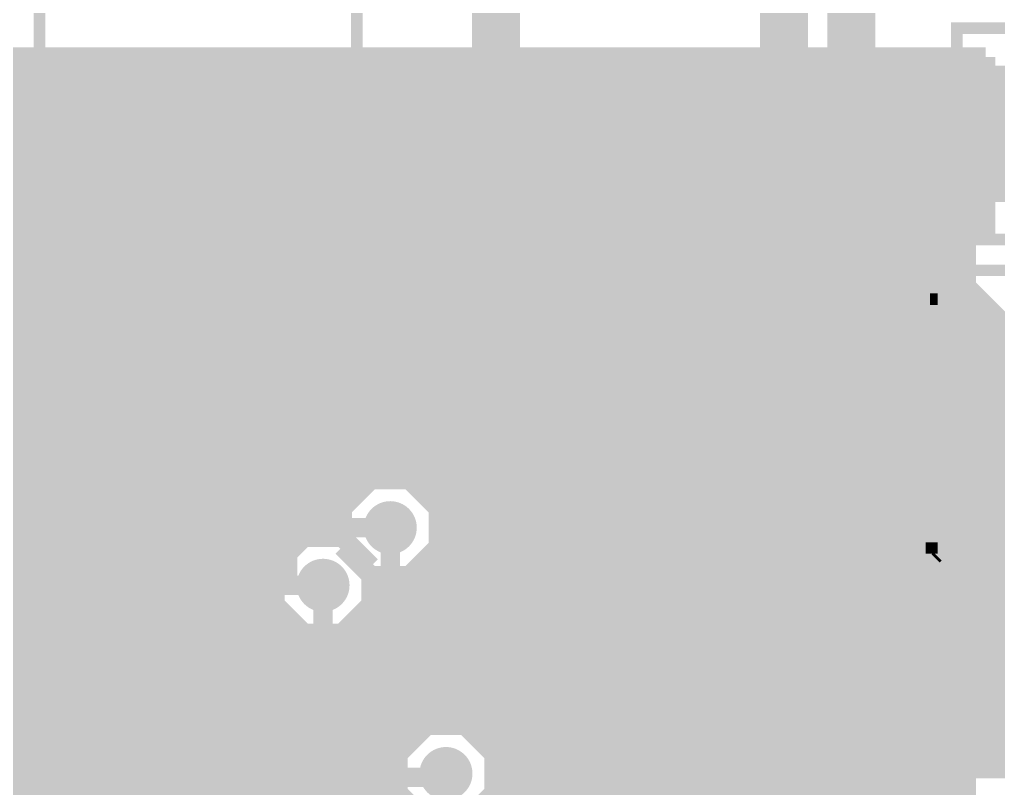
# Model space of a CAD drawing. Extents: x -5 to 208, y -5 to 206.
# Drawn here: x 43.36 to 56.3, y 156.44 to 166.61 of the extents above; entities that cross this region are included whole.
import ezdxf

# ---------------------------------------------------------------- set-up
doc = ezdxf.new("R2010")
doc.units = 0
doc.header["$MEASUREMENT"] = 0
doc.layers.get('0').update_dxf_attribs({"linetype": 'CONTINUOUS'})
for name, color, linetype in [('22-301-0_BOT', 7, 'CONTINUOUS'), ('22-301-0_DRD', 7, 'CONTINUOUS'), ('22-301-0_IN1', 1, 'CONTINUOUS'), ('22-301-0_IN2', 4, 'CONTINUOUS'), ('22-301-0_SMT', 5, 'CONTINUOUS'), ('22-301-0_SPT', 10, 'CONTINUOUS'), ('22-301-0_SST', 14, 'CONTINUOUS'), ('22-301-0_TOP', 9, 'CONTINUOUS'), ('THRUHOLE_TAP', 13, 'CONTINUOUS')]:
    doc.layers.add(name, color=color, linetype=linetype)

# ---------------------------------------------------------------- blocks, each defined once
blk = doc.blocks.new('ROUND_66')
at = {"const_width": 0.35052}
blk.add_lwpolyline([(-0.17526, 0, 1), (0.17526, 0, 1)], format="xyb", close=True, dxfattribs=at)
blk = doc.blocks.new('ROUND_68')
at = {"const_width": 0.35052}
blk.add_lwpolyline([(-0.17526, 0, 1), (0.17526, 0, 1)], format="xyb", close=True, dxfattribs=at)
blk = doc.blocks.new('ROUND_69')
at = {"const_width": 0.35052}
blk.add_lwpolyline([(-0.17526, 0, 1), (0.17526, 0, 1)], format="xyb", close=True, dxfattribs=at)
blk = doc.blocks.new('RECTANGLE_6')
blk.add_solid([(0.4826, 0.4064), (0.4826, -0.4064), (-0.4826, 0.4064), (-0.4826, -0.4064)])
blk = doc.blocks.new('RECTANGLE_15')
blk.add_solid([(1.0795, 1.3716), (1.0795, -1.3716), (-1.0795, 1.3716), (-1.0795, -1.3716)])
blk = doc.blocks.new('RECTANGLE_40')
blk.add_solid([(0.508, 0.9017), (0.508, -0.9017), (-0.508, 0.9017), (-0.508, -0.9017)])
blk = doc.blocks.new('RECTANGLE_46')
blk.add_solid([(0.29972, 0.65024), (0.29972, -0.65024), (-0.29972, 0.65024), (-0.29972, -0.65024)])
blk = doc.blocks.new('ROUND_73')
at = {"const_width": 0.10033}
blk.add_lwpolyline([(-0.050164, 0, 1), (0.050164, 0, 1)], format="xyb", close=True, dxfattribs=at)

msp = doc.modelspace()

# ---------------------------------------------------------------- linework, layer by layer
at = {"layer": '22-301-0_BOT'}
for points, const_width in [([(56.134, 166.116), (22.987, 166.116)], 0.254), ([(43.307, 166.116), (43.307, 164.1475)], 0.254), ([(43.5356, 166.116), (43.5356, 164.1475)], 0.254), ([(43.7642, 166.116), (43.7642, 164.1475)], 0.254), ([(43.9928, 166.116), (43.9928, 164.1475)], 0.254), ([(44.2214, 166.116), (44.2214, 164.1475)], 0.254), ([(44.45, 166.116), (44.45, 164.1475)], 0.254), ([(44.6786, 166.116), (44.6786, 164.1475)], 0.254), ([(44.9072, 166.116), (44.9072, 164.1475)], 0.254), ([(45.1358, 166.116), (45.1358, 164.1475)], 0.254), ([(45.3644, 166.116), (45.3644, 164.1475)], 0.254), ([(45.593, 166.116), (45.593, 164.1475)], 0.254), ([(45.8216, 166.116), (45.8216, 164.1475)], 0.254), ([(46.0502, 166.116), (46.0502, 164.1475)], 0.254), ([(46.2788, 166.116), (46.2788, 164.1475)], 0.254), ([(46.5074, 166.116), (46.5074, 164.1475)], 0.254), ([(46.736, 166.116), (46.736, 164.1475)], 0.254), ([(46.9646, 166.116), (46.9646, 164.1475)], 0.254), ([(47.1932, 166.116), (47.1932, 164.1475)], 0.254), ([(47.4218, 166.116), (47.4218, 164.1475)], 0.254), ([(47.6504, 166.116), (47.6504, 164.1475)], 0.254), ([(47.879, 166.116), (47.879, 164.1475)], 0.254), ([(48.1076, 166.116), (48.1076, 164.1475)], 0.254), ([(48.3362, 166.116), (48.3362, 164.1475)], 0.254), ([(48.5648, 166.116), (48.5648, 164.1475)], 0.254), ([(48.7934, 166.116), (48.7934, 164.1475)], 0.254), ([(49.022, 166.116), (49.022, 164.1475)], 0.254), ([(49.2506, 166.116), (49.2506, 164.1475)], 0.254), ([(49.4792, 166.116), (49.4792, 164.1475)], 0.254), ([(49.7078, 166.116), (49.7078, 164.1475)], 0.254), ([(49.9364, 166.116), (49.9364, 164.1475)], 0.254), ([(50.165, 166.116), (50.165, 164.1475)], 0.254), ([(50.3936, 166.116), (50.3936, 164.1475)], 0.254), ([(50.6222, 166.116), (50.6222, 164.1475)], 0.254), ([(50.8508, 166.116), (50.8508, 164.1475)], 0.254), ([(51.0794, 166.116), (51.0794, 164.1475)], 0.254), ([(51.308, 166.116), (51.308, 164.1475)], 0.254), ([(51.5366, 166.116), (51.5366, 164.1475)], 0.254), ([(51.7652, 166.116), (51.7652, 164.1475)], 0.254), ([(51.9938, 166.116), (51.9938, 164.1475)], 0.254), ([(52.2224, 166.116), (52.2224, 164.1475)], 0.254), ([(52.451, 166.116), (52.451, 164.1475)], 0.254), ([(52.6796, 166.116), (52.6796, 164.1475)], 0.254), ([(52.9082, 166.116), (52.9082, 164.1475)], 0.254), ([(53.1368, 166.116), (53.1368, 164.1475)], 0.254), ([(53.3654, 166.116), (53.3654, 164.1475)], 0.254), ([(53.594, 166.116), (53.594, 164.1475)], 0.254), ([(53.8226, 166.116), (53.8226, 164.1475)], 0.254), ([(54.0512, 166.116), (54.0512, 164.1475)], 0.254), ([(54.2798, 166.116), (54.2798, 164.1475)], 0.254), ([(54.5084, 166.116), (54.5084, 164.1475)], 0.254), ([(54.737, 166.116), (54.737, 164.1475)], 0.254), ([(54.9656, 166.116), (54.9656, 164.1475)], 0.254), ([(55.1942, 166.116), (55.1942, 164.1475)], 0.254), ([(55.4228, 166.116), (55.4228, 164.14496)], 0.254), ([(55.6514, 166.116), (55.6514, 164.09924)], 0.254), ([(55.88, 166.116), (55.88, 163.97224)], 0.254), ([(56.1086, 166.116), (56.1086, 163.75126)], 0.254), ([(56.134, 166.116), (56.134, 163.72586)], 0.254), ([(56.134, 166.0144), (22.987, 166.0144)], 0.254), ([(56.134, 165.7858), (22.987, 165.7858)], 0.254), ([(56.134, 165.5572), (22.987, 165.5572)], 0.254), ([(56.134, 165.3286), (22.987, 165.3286)], 0.254), ([(56.134, 165.1), (22.987, 165.1)], 0.254), ([(56.134, 164.8714), (22.987, 164.8714)], 0.254), ([(56.134, 164.6428), (22.987, 164.6428)], 0.254), ([(56.134, 164.4142), (22.987, 164.4142)], 0.254), ([(56.134, 164.1856), (22.987, 164.1856)], 0.254), ([(55.372, 164.1475), (35.79114, 164.1475)], 0.254), ([(56.134, 163.957), (55.89778, 163.957)], 0.254), ([(55.96382, 163.89858), (56.134, 163.72586)], 0.254), ([(77.851, 161.544), (57.15, 161.544), (55.372, 163.322), (35.56, 163.322)], 0.635), ([(55.0291, 162.4965), (35.79114, 162.4965)], 0.254), ([(43.307, 162.4965), (43.307, 160.528)], 0.254), ([(43.5356, 162.4965), (43.5356, 160.528)], 0.254), ([(43.7642, 162.4965), (43.7642, 160.528)], 0.254), ([(43.9928, 162.4965), (43.9928, 160.528)], 0.254), ([(44.2214, 162.4965), (44.2214, 160.528)], 0.254), ([(44.45, 162.4965), (44.45, 160.528)], 0.254), ([(44.6786, 162.4965), (44.6786, 160.528)], 0.254), ([(44.9072, 162.4965), (44.9072, 160.528)], 0.254), ([(45.1358, 162.4965), (45.1358, 160.528)], 0.254), ([(45.3644, 162.4965), (45.3644, 160.528)], 0.254), ([(45.593, 162.4965), (45.593, 160.528)], 0.254), ([(45.8216, 162.4965), (45.8216, 160.528)], 0.254), ([(46.0502, 162.4965), (46.0502, 160.528)], 0.254), ([(46.2788, 162.4965), (46.2788, 160.528)], 0.254), ([(46.5074, 162.4965), (46.5074, 160.528)], 0.254), ([(46.736, 162.4965), (46.736, 160.528)], 0.254), ([(46.9646, 162.4965), (46.9646, 160.528)], 0.254), ([(47.1932, 162.4965), (47.1932, 160.528)], 0.254), ([(47.4218, 162.4965), (47.4218, 160.528)], 0.254), ([(47.6504, 162.4965), (47.6504, 160.528)], 0.254), ([(47.879, 162.4965), (47.879, 160.66008)], 0.254), ([(48.1076, 162.4965), (48.1076, 160.73628)], 0.254), ([(48.3362, 162.4965), (48.3362, 160.74644)], 0.254), ([(48.5648, 162.4965), (48.5648, 160.6931)], 0.254), ([(48.7934, 162.4965), (48.7934, 160.56356)], 0.254), ([(49.022, 162.4965), (49.022, 160.2867)], 0.254), ([(49.2506, 162.4965), (49.2506, 158.5595)], 0.254), ([(49.4792, 162.4965), (49.4792, 158.5341)], 0.254), ([(49.7078, 162.4965), (49.7078, 158.43758)], 0.254), ([(49.9364, 162.4965), (49.9364, 158.23946)], 0.254), ([(50.165, 162.4965), (50.165, 158.01086)], 0.254), ([(50.3936, 162.4965), (50.3936, 157.7975)], 0.254), ([(50.6222, 162.4965), (50.6222, 157.7975)], 0.254), ([(50.8508, 162.4965), (50.8508, 157.7975)], 0.254), ([(51.0794, 162.4965), (51.0794, 157.7975)], 0.254), ([(51.308, 162.4965), (51.308, 157.7975)], 0.254), ([(51.5366, 162.4965), (51.5366, 157.7975)], 0.254), ([(51.7652, 162.4965), (51.7652, 157.7975)], 0.254), ([(51.9938, 162.4965), (51.9938, 157.7975)], 0.254), ([(52.2224, 162.4965), (52.2224, 157.7975)], 0.254), ([(52.451, 162.4965), (52.451, 157.7975)], 0.254), ([(52.6796, 162.4965), (52.6796, 157.7975)], 0.254), ([(52.9082, 162.4965), (52.9082, 157.7975)], 0.254), ([(53.1368, 162.4965), (53.1368, 157.7975)], 0.254), ([(53.3654, 162.4965), (53.3654, 157.7975)], 0.254), ([(53.594, 162.4965), (53.594, 157.7975)], 0.254), ([(53.8226, 162.4965), (53.8226, 157.7975)], 0.254), ([(54.0512, 162.4965), (54.0512, 157.7975)], 0.254), ([(54.2798, 162.4965), (54.2798, 157.7975)], 0.254), ([(54.5084, 162.4965), (54.5084, 157.7975)], 0.254), ([(54.737, 162.4965), (54.737, 157.7975)], 0.254), ([(54.9656, 162.4965), (54.9656, 157.7975)], 0.254), ([(55.0291, 162.4965), (56.134, 161.3916)], 0.254), ([(55.1688, 162.3568), (22.987, 162.3568)], 0.254), ([(55.1942, 162.3314), (55.1942, 157.7975)], 0.254), ([(55.3974, 162.1282), (22.987, 162.1282)], 0.254), ([(55.4228, 162.1028), (55.4228, 157.7975)], 0.254), ([(55.626, 161.8996), (22.987, 161.8996)], 0.254), ([(55.6514, 161.8742), (55.6514, 157.7975)], 0.254), ([(55.8546, 161.671), (22.987, 161.671)], 0.254), ([(55.88, 161.6456), (55.88, 157.7975)], 0.254), ([(56.0832, 161.4424), (22.987, 161.4424)], 0.254), ([(56.1086, 161.417), (56.1086, 157.7975)], 0.254), ([(56.134, 161.3916), (56.134, 157.7975)], 0.254), ([(56.134, 161.2138), (22.987, 161.2138)], 0.254), ([(56.134, 160.9852), (22.987, 160.9852)], 0.254), ([(56.134, 160.7566), (22.987, 160.7566)], 0.254), ([(47.68342, 160.528), (22.987, 160.528)], 0.254), ([(47.68342, 160.528), (22.987, 160.528)], 0.254), ([(56.134, 160.528), (48.83658, 160.528)], 0.254), ([(56.134, 160.2994), (49.01438, 160.2994)], 0.254), ([(56.134, 160.0708), (49.0982, 160.0708)], 0.254), ([(48.26, 159.893), (22.225, 159.893)], 0.254), ([(56.134, 159.8422), (49.11598, 159.8422)], 0.254), ([(49.022, 159.4993), (49.022, 158.5595)], 0.254), ([(56.134, 159.6136), (49.07026, 159.6136)], 0.254), ([(56.134, 159.385), (48.95088, 159.385)], 0.254), ([(23.622, 159.131), (47.371, 159.131)], 0.254), ([(56.134, 159.1564), (48.69942, 159.1564)], 0.254), ([(48.7934, 159.2199), (48.7934, 158.5595)], 0.254), ([(48.2219, 159.03448), (48.26, 159.03364)], 0.254), ([(48.3362, 159.03956), (48.3362, 158.5595)], 0.254), ([(48.5648, 159.09036), (48.5648, 158.5595)], 0.254), ([(56.134, 158.9278), (48.20412, 158.9278)], 0.254), ([(48.1076, 158.69158), (48.1076, 158.5595)], 0.254), ([(56.134, 158.6992), (48.11268, 158.6992)], 0.254), ([(49.276, 158.5595), (48.01108, 158.5595)], 0.254), ([(56.134, 158.4706), (49.64938, 158.4706)], 0.254), ([(49.86782, 158.31058), (50.37836, 157.7975)], 0.254), ([(56.134, 158.242), (49.93386, 158.242)], 0.254), ([(56.134, 158.0134), (50.16246, 158.0134)], 0.254), ([(69.342, 156.972), (50.038, 156.972), (49.276, 157.734), (36.83, 157.734)], 0.635), ([(56.134, 157.7975), (50.37836, 157.7975)], 0.254), ([(56.134, 157.7848), (50.39106, 157.7848)], 0.254), ([(15.875, 157.353), (16.637, 156.591), (48.895, 156.591), (48.9458, 156.6418), (48.9966, 156.6418)], 0.254)]:
    msp.add_lwpolyline(points, dxfattribs=dict(at, const_width=const_width))
at = {"layer": '22-301-0_BOT', "const_width": 0.254}
for points in [[(55.9562, 163.9062, 0.1989124), (55.372, 164.14818)], [(55.9562, 163.9062, 0.1989124), (55.372, 164.14818)], [(48.26, 160.75152, 0.1864206), (47.68287, 160.5286)], [(49.11852, 159.893, 0.4142136), (48.26, 160.75152)], [(48.26, 159.03448, 0.4142136), (49.11852, 159.893)], [(48.01108, 158.5595, 0.1552896), (48.22365, 159.03457)], [(49.8602, 158.3182, 0.1989124), (49.276, 158.56018)], [(49.8602, 158.3182, 0.1989124), (49.276, 158.56018)]]:
    msp.add_lwpolyline(points, format="xyb", dxfattribs=at)
at = {"layer": '22-301-0_DRD', "const_width": 0.254}
for points in [[(47.879, 162.941), (47.498, 162.56)], [(48.387, 162.941), (47.879, 162.941)], [(48.768, 162.56), (48.387, 162.941)], [(47.498, 162.56), (47.498, 162.052)], [(48.768, 162.052), (48.768, 162.56)], [(47.498, 162.052), (47.879, 161.671)], [(48.387, 161.671), (48.768, 162.052)], [(47.879, 161.671), (48.387, 161.671)], [(48.006, 160.528), (47.625, 160.147)], [(48.514, 160.528), (48.006, 160.528)], [(48.895, 160.147), (48.514, 160.528)], [(47.625, 160.147), (47.625, 159.639)], [(48.895, 159.639), (48.895, 160.147)], [(47.117, 159.766), (46.736, 159.385)], [(47.625, 159.766), (47.117, 159.766)], [(48.006, 159.385), (47.625, 159.766)], [(47.625, 159.639), (48.006, 159.258)], [(48.514, 159.258), (48.895, 159.639)], [(46.736, 159.385), (46.736, 158.877)], [(48.006, 158.877), (48.006, 159.385)], [(48.006, 159.258), (48.514, 159.258)], [(46.736, 158.877), (47.117, 158.496)], [(47.625, 158.496), (48.006, 158.877)], [(47.117, 158.496), (47.625, 158.496)], [(48.7426, 157.2768), (48.3616, 156.8958)], [(49.2506, 157.2768), (48.7426, 157.2768)], [(49.6316, 156.8958), (49.2506, 157.2768)], [(48.3616, 156.8958), (48.3616, 156.3878)], [(49.6316, 156.3878), (49.6316, 156.8958)], [(48.3616, 156.3878), (48.7426, 156.0068)], [(49.2506, 156.0068), (49.6316, 156.3878)]]:
    msp.add_lwpolyline(points, dxfattribs=at)
at = {"layer": '22-301-0_IN1', "const_width": 0.254}
for points in [[(55.88, 165.608), (-2.54, 165.608)], [(43.4086, 165.608), (43.4086, 146.09064)], [(43.6372, 165.608), (43.6372, 146.02968)], [(43.8658, 165.608), (43.8658, 145.92046)], [(44.0944, 165.608), (44.0944, 145.7452)], [(44.323, 165.608), (44.323, 145.46072)], [(44.5516, 165.608), (44.5516, 127.04572)], [(44.7802, 165.608), (44.7802, 112.4712)], [(45.0088, 165.608), (45.0088, 112.4712)], [(45.2374, 165.608), (45.2374, 112.4712)], [(45.466, 165.608), (45.466, 112.4712)], [(45.6946, 165.608), (45.6946, 112.4712)], [(45.9232, 165.608), (45.9232, 112.4712)], [(46.1518, 165.608), (46.1518, 112.4712)], [(46.3804, 165.608), (46.3804, 112.4712)], [(46.609, 165.608), (46.609, 112.4712)], [(46.8376, 165.608), (46.8376, 159.55264)], [(47.0662, 165.608), (47.0662, 159.73806)], [(47.2948, 165.608), (47.2948, 159.80664)], [(47.5234, 165.608), (47.5234, 159.79394)], [(47.752, 165.608), (47.752, 160.34512)], [(47.9806, 165.608), (47.9806, 160.51276)], [(48.2092, 165.608), (48.2092, 160.57118)], [(48.4378, 165.608), (48.4378, 160.54832)], [(48.6664, 165.608), (48.6664, 160.43656)], [(48.895, 165.608), (48.895, 160.1343)], [(49.1236, 165.608), (49.1236, 157.30982)], [(49.3522, 165.608), (49.3522, 157.22092)], [(49.5808, 165.608), (49.5808, 156.98978)], [(49.8094, 165.608), (49.8094, 154.75712)], [(50.038, 165.608), (50.038, 154.84602)], [(50.2666, 165.608), (50.2666, 154.84856)], [(50.4952, 165.608), (50.4952, 154.77236)], [(50.7238, 165.608), (50.7238, 154.56408)], [(50.9524, 165.608), (50.9524, 112.4712)], [(51.181, 165.608), (51.181, 112.4712)], [(51.4096, 165.608), (51.4096, 112.4712)], [(51.6382, 165.608), (51.6382, 112.4712)], [(51.8668, 165.608), (51.8668, 112.4712)], [(52.0954, 165.608), (52.0954, 112.4712)], [(52.324, 165.608), (52.324, 112.4712)], [(52.5526, 165.608), (52.5526, 112.4712)], [(52.7812, 165.608), (52.7812, 112.4712)], [(53.0098, 165.608), (53.0098, 112.4712)], [(53.2384, 165.608), (53.2384, 112.4712)], [(53.467, 165.608), (53.467, 112.4712)], [(53.6956, 165.608), (53.6956, 112.4712)], [(53.9242, 165.608), (53.9242, 112.4712)], [(54.1528, 165.608), (54.1528, 112.4712)], [(54.3814, 165.608), (54.3814, 112.4712)], [(54.61, 165.608), (54.61, 112.4712)], [(54.8386, 165.608), (54.8386, 112.4712)], [(55.0672, 165.608), (55.0672, 112.4712)], [(55.2958, 165.608), (55.2958, 112.4712)], [(55.5244, 165.608), (55.5244, 112.4712)], [(55.753, 165.608), (55.753, 112.4712)], [(55.88, 165.608), (55.88, 147.955)], [(55.88, 165.4048), (-2.54, 165.4048)], [(55.88, 165.1762), (-2.54, 165.1762)], [(55.88, 164.9476), (-2.54, 164.9476)], [(55.88, 164.719), (-2.54, 164.719)], [(55.88, 164.4904), (-2.54, 164.4904)], [(55.88, 164.2618), (-2.54, 164.2618)], [(55.88, 164.0332), (-2.54, 164.0332)], [(55.88, 163.8046), (36.03752, 163.8046)], [(55.88, 163.576), (36.18992, 163.576)], [(55.88, 163.3474), (36.23818, 163.3474)], [(55.88, 163.1188), (36.2077, 163.1188)], [(55.88, 162.8902), (36.08578, 162.8902)], [(55.88, 162.6616), (35.72002, 162.6616)], [(55.88, 162.433), (-2.54, 162.433)], [(55.88, 162.2044), (-2.54, 162.2044)], [(55.88, 161.9758), (-2.54, 161.9758)], [(55.88, 161.7472), (-2.54, 161.7472)], [(55.88, 161.5186), (-2.54, 161.5186)], [(55.88, 161.29), (-2.54, 161.29)], [(55.88, 161.0614), (-2.54, 161.0614)], [(55.88, 160.8328), (-2.54, 160.8328)], [(55.88, 160.6042), (-2.54, 160.6042)], [(47.77994, 160.3756), (22.70252, 160.3756)], [(55.88, 160.3756), (48.73752, 160.3756)], [(47.63008, 160.147), (22.85492, 160.147)], [(55.88, 160.147), (48.88992, 160.147)], [(47.57928, 159.9184), (22.90318, 159.9184)], [(55.88, 159.9184), (48.93818, 159.9184)], [(46.98238, 159.6898), (24.00808, 159.6898)], [(48.895, 159.64916), (48.895, 157.31236)], [(55.88, 159.6898), (48.9077, 159.6898)], [(46.77664, 159.4612), (24.21636, 159.4612)], [(55.88, 159.4612), (48.78578, 159.4612)], [(46.6979, 159.2326), (24.29256, 159.2326)], [(48.09744, 159.2326), (48.04156, 159.2326)], [(55.88, 159.2326), (48.42002, 159.2326)], [(48.4378, 159.23514), (48.4378, 157.02788)], [(48.6664, 159.3469), (48.6664, 157.23616)], [(48.2092, 159.21482), (48.2092, 112.4712)], [(46.70298, 159.004), (24.29002, 159.004)], [(55.88, 159.004), (48.03902, 159.004)], [(46.79188, 158.7754), (24.20112, 158.7754)], [(55.88, 158.7754), (47.95012, 158.7754)], [(47.9806, 158.82874), (47.9806, 112.4712)], [(46.8376, 158.70936), (46.8376, 112.4712)], [(47.02302, 158.5468), (23.96998, 158.5468)], [(47.0662, 158.52394), (47.0662, 112.4712)], [(47.2948, 158.45536), (47.2948, 112.4712)], [(47.5234, 158.46806), (47.5234, 112.4712)], [(55.88, 158.5468), (47.71898, 158.5468)], [(47.752, 158.56712), (47.752, 112.4712)], [(55.88, 158.3182), (37.17798, 158.3182)], [(55.88, 158.0896), (37.40912, 158.0896)], [(55.88, 157.861), (37.49802, 157.861)], [(55.88, 157.6324), (37.50056, 157.6324)], [(55.88, 157.4038), (37.42436, 157.4038)], [(48.57496, 157.1752), (37.21608, 157.1752)], [(55.88, 157.1752), (49.41824, 157.1752)], [(48.38954, 156.9466), (16.41856, 156.9466)], [(55.88, 156.9466), (49.60366, 156.9466)], [(48.32096, 156.718), (16.1163, 156.718)], [(55.88, 156.718), (49.67224, 156.718)], [(48.33366, 156.4894), (-2.11836, 156.4894)], [(55.88, 156.4894), (49.65954, 156.4894)]]:
    msp.add_lwpolyline(points, dxfattribs=at)
for points in [[(48.26, 160.57372, 0.4142136), (47.57928, 159.893)], [(48.94072, 159.893, 0.4142136), (48.26, 160.57372)], [(47.57928, 159.893, 0.0440749), (47.58982, 159.77369)], [(48.26, 159.21228, 0.4142136), (48.94072, 159.893)], [(47.371, 159.81172, 0.4142136), (46.69028, 159.131)], [(47.58944, 159.77362, 0.0821006), (47.371, 159.80973)], [(48.03902, 159.25038, 0.0829914), (48.26, 159.21345)], [(48.05172, 159.131, 0.0442388), (48.0411, 159.25075)], [(46.69028, 159.131, 0.4142136), (47.371, 158.45028)], [(47.371, 158.45028, 0.4142136), (48.05172, 159.131)], [(48.9966, 157.32252, 0.4142136), (48.31588, 156.6418)], [(49.67732, 156.6418, 0.4142136), (48.9966, 157.32252)], [(48.31588, 156.6418, 0.4142136), (48.9966, 155.96108)], [(48.9966, 155.96108, 0.4142136), (49.67732, 156.6418)]]:
    msp.add_lwpolyline(points, format="xyb", dxfattribs=at)
at = {"layer": '22-301-0_IN2', "const_width": 0.254}
for points in [[(55.88, 165.608), (-2.54, 165.608)], [(43.4086, 165.608), (43.4086, 155.5242)], [(43.6372, 165.608), (43.6372, 155.5242)], [(43.8658, 165.608), (43.8658, 155.5242)], [(44.0944, 165.608), (44.0944, 155.5242)], [(44.323, 165.608), (44.323, 155.5242)], [(44.5516, 165.608), (44.5516, 155.5242)], [(44.7802, 165.608), (44.7802, 155.5242)], [(45.0088, 165.608), (45.0088, 155.5242)], [(45.2374, 165.608), (45.2374, 155.5242)], [(45.466, 165.608), (45.466, 155.5242)], [(45.6946, 165.608), (45.6946, 155.5242)], [(45.9232, 165.608), (45.9232, 155.5242)], [(46.1518, 165.608), (46.1518, 155.5242)], [(46.3804, 165.608), (46.3804, 155.5242)], [(46.609, 165.608), (46.609, 155.5242)], [(46.8376, 165.608), (46.8376, 159.55264)], [(47.0662, 165.608), (47.0662, 159.73806)], [(47.2948, 165.608), (47.2948, 159.80664)], [(47.5234, 165.608), (47.5234, 159.79394)], [(47.752, 165.608), (47.752, 160.34512)], [(47.9806, 165.608), (47.9806, 160.51276)], [(48.2092, 165.608), (48.2092, 160.57118)], [(48.4378, 165.608), (48.4378, 160.54832)], [(48.6664, 165.608), (48.6664, 160.43656)], [(48.895, 165.608), (48.895, 160.1343)], [(49.1236, 165.608), (49.1236, 157.30982)], [(49.3522, 165.608), (49.3522, 157.22092)], [(49.5808, 165.608), (49.5808, 156.98978)], [(49.8094, 165.608), (49.8094, 155.5242)], [(50.038, 165.608), (50.038, 155.5242)], [(50.2666, 165.608), (50.2666, 155.5242)], [(50.4952, 165.608), (50.4952, 155.5242)], [(50.7238, 165.608), (50.7238, 155.5242)], [(50.9524, 165.608), (50.9524, 155.5242)], [(51.181, 165.608), (51.181, 155.5242)], [(51.4096, 165.608), (51.4096, 155.5242)], [(51.6382, 165.608), (51.6382, 155.5242)], [(51.8668, 165.608), (51.8668, 155.5242)], [(52.0954, 165.608), (52.0954, 155.5242)], [(52.324, 165.608), (52.324, 155.5242)], [(52.5526, 165.608), (52.5526, 155.5242)], [(52.7812, 165.608), (52.7812, 155.5242)], [(53.0098, 165.608), (53.0098, 155.5242)], [(53.2384, 165.608), (53.2384, 155.5242)], [(53.467, 165.608), (53.467, 155.5242)], [(53.6956, 165.608), (53.6956, 155.5242)], [(53.9242, 165.608), (53.9242, 155.5242)], [(54.1528, 165.608), (54.1528, 155.5242)], [(54.3814, 165.608), (54.3814, 155.5242)], [(54.61, 165.608), (54.61, 155.5242)], [(54.8386, 165.608), (54.8386, 155.5242)], [(55.0672, 165.608), (55.0672, 155.5242)], [(55.2958, 165.608), (55.2958, 155.5242)], [(55.5244, 165.608), (55.5244, 155.5242)], [(55.753, 165.608), (55.753, 155.5242)], [(55.88, 165.608), (55.88, 155.5242)], [(55.88, 165.5572), (-2.54, 165.5572)], [(55.88, 165.3286), (-2.54, 165.3286)], [(55.88, 165.1), (-2.54, 165.1)], [(55.88, 164.8714), (-2.54, 164.8714)], [(55.88, 164.6428), (-2.54, 164.6428)], [(55.88, 164.4142), (-2.54, 164.4142)], [(55.88, 164.1856), (-2.54, 164.1856)], [(55.88, 163.957), (35.8013, 163.957)], [(55.88, 163.7284), (36.10356, 163.7284)], [(55.88, 163.4998), (36.21532, 163.4998)], [(55.88, 163.2712), (36.23818, 163.2712)], [(55.88, 163.0426), (36.17976, 163.0426)], [(55.88, 162.814), (36.01212, 162.814)], [(55.88, 162.5854), (-2.54, 162.5854)], [(55.88, 162.3568), (-2.54, 162.3568)], [(55.88, 162.1282), (-2.54, 162.1282)], [(55.88, 161.8996), (-2.54, 161.8996)], [(55.88, 161.671), (-2.54, 161.671)], [(55.88, 161.4424), (-2.54, 161.4424)], [(55.88, 161.2138), (-2.54, 161.2138)], [(55.88, 160.9852), (-2.54, 160.9852)], [(55.88, 160.7566), (-2.54, 160.7566)], [(48.01616, 160.528), (22.4663, 160.528)], [(55.88, 160.528), (48.5013, 160.528)], [(47.7139, 160.2994), (22.76856, 160.2994)], [(55.88, 160.2994), (48.80356, 160.2994)], [(47.60214, 160.0708), (22.88032, 160.0708)], [(55.88, 160.0708), (48.91532, 160.0708)], [(47.58182, 159.8422), (22.90318, 159.8422)], [(55.88, 159.8422), (48.93818, 159.8422)], [(48.895, 159.64916), (48.895, 157.31236)], [(46.89094, 159.6136), (24.09952, 159.6136)], [(55.88, 159.6136), (48.87976, 159.6136)], [(46.74108, 159.385), (24.25192, 159.385)], [(55.88, 159.385), (48.71212, 159.385)], [(48.4378, 159.23514), (48.4378, 157.02788)], [(48.6664, 159.3469), (48.6664, 157.23616)], [(46.69028, 159.1564), (24.30018, 159.1564)], [(55.88, 159.1564), (48.04918, 159.1564)], [(48.2092, 159.21482), (48.2092, 155.5242)], [(46.72076, 158.9278), (24.2697, 158.9278)], [(55.88, 158.9278), (48.0187, 158.9278)], [(47.9806, 158.82874), (47.9806, 155.5242)], [(46.84522, 158.6992), (24.14778, 158.6992)], [(46.8376, 158.70936), (46.8376, 155.5242)], [(55.88, 158.6992), (47.89678, 158.6992)], [(47.20844, 158.4706), (23.78202, 158.4706)], [(47.0662, 158.52394), (47.0662, 155.5242)], [(47.2948, 158.45536), (47.2948, 155.5242)], [(47.5234, 158.46806), (47.5234, 155.5242)], [(55.88, 158.4706), (47.53102, 158.4706)], [(47.752, 158.56712), (47.752, 155.5242)], [(55.88, 158.242), (37.28212, 158.242)], [(55.88, 158.0134), (37.44976, 158.0134)], [(55.88, 157.7848), (37.50818, 157.7848)], [(55.88, 157.5562), (37.48532, 157.5562)], [(55.88, 157.3276), (37.37356, 157.3276)], [(48.49368, 157.099), (37.0713, 157.099)], [(55.88, 157.099), (49.49952, 157.099)], [(48.35652, 156.8704), (16.35252, 156.8704)], [(55.88, 156.8704), (49.63668, 156.8704)], [(48.31588, 156.6418), (-2.54, 156.6418)], [(55.88, 156.6418), (49.67732, 156.6418)], [(48.35652, 156.4132), (-2.03708, 156.4132)], [(55.88, 156.4132), (49.63668, 156.4132)]]:
    msp.add_lwpolyline(points, dxfattribs=at)
for points in [[(48.26, 160.57372, 0.4142136), (47.57928, 159.893)], [(48.94072, 159.893, 0.4142136), (48.26, 160.57372)], [(47.57928, 159.893, 0.0440749), (47.58982, 159.77369)], [(48.26, 159.21228, 0.4142136), (48.94072, 159.893)], [(47.371, 159.81172, 0.4142136), (46.69028, 159.131)], [(47.58944, 159.77362, 0.0821006), (47.371, 159.80973)], [(48.03902, 159.25038, 0.0829914), (48.26, 159.21345)], [(48.05172, 159.131, 0.0442388), (48.0411, 159.25075)], [(46.69028, 159.131, 0.4142136), (47.371, 158.45028)], [(47.371, 158.45028, 0.4142136), (48.05172, 159.131)], [(48.9966, 157.32252, 0.4142136), (48.31588, 156.6418)], [(49.67732, 156.6418, 0.4142136), (48.9966, 157.32252)], [(48.31588, 156.6418, 0.4142136), (48.9966, 155.96108)], [(48.9966, 155.96108, 0.4142136), (49.67732, 156.6418)]]:
    msp.add_lwpolyline(points, format="xyb", dxfattribs=at)
at = {"layer": '22-301-0_SST', "const_width": 0.1524}
for points in [[(43.81754, 163.39566), (43.91914, 163.29406), (47.81804, 163.29406), (47.81804, 166.89832), (43.62196, 166.89832), (43.62196, 163.6014), (43.81754, 163.39566)], [(61.087, 166.497), (61.087, 163.703), (55.753, 163.703), (55.753, 166.497), (61.087, 166.497)], [(54.64556, 165.99916), (54.64556, 165.64356), (54.8132, 165.52672), (54.98338, 165.52672), (55.15356, 165.64356), (55.15356, 165.99916), (54.13756, 165.99916)], [(54.64556, 165.70452), (54.13756, 165.52672)], [(54.47538, 164.68852), (54.47538, 165.16096), (55.15356, 164.92474), (55.15356, 164.80536), (54.13756, 164.80536)], [(44.01566, 164.49548), (44.01566, 164.1729)], [(44.15282, 164.5031), (44.15282, 164.16528)], [(44.26458, 164.39388), (43.92422, 164.39388)], [(44.25696, 164.25672), (43.93184, 164.25672)], [(54.13756, 163.96716), (54.13756, 164.20592)], [(54.13756, 164.08654), (55.15356, 164.08654), (54.98338, 164.20592)], [(47.71898, 163.90112), (43.62196, 163.90112)], [(54.66842, 162.86988), (54.66842, 163.34486)], [(56.86044, 159.29356), (61.214, 159.29102), (62.8523, 159.29102), (62.8523, 163.28898), (55.7276, 163.2966), (55.2704, 162.8394), (55.2704, 159.639), (55.7022, 159.2834), (56.86044, 159.29356)], [(53.65242, 163.10864), (54.66842, 163.10864)], [(55.499, 163.0172), (55.3212, 162.8394)], [(55.499, 162.9156), (55.3974, 162.9156)], [(55.4228, 162.941), (55.4228, 159.55518)], [(55.499, 163.0172), (55.499, 159.512)], [(55.3212, 162.8394), (55.3212, 159.639), (55.4736, 159.512), (55.5244, 159.4358), (55.5752, 159.385)], [(55.499, 162.77844), (55.3212, 162.77844)], [(55.499, 162.64128), (55.3212, 162.64128)], [(54.66842, 162.03168), (54.3306, 162.03168), (53.65242, 162.27044), (54.3306, 162.50666), (54.66842, 162.50666)], [(55.499, 162.50412), (55.3212, 162.50412)], [(55.499, 162.36696), (55.3212, 162.36696)], [(55.499, 162.2298), (55.3212, 162.2298)], [(55.499, 162.09264), (55.3212, 162.09264)], [(55.499, 161.95548), (55.3212, 161.95548)], [(55.499, 161.81832), (55.3212, 161.81832)], [(54.50078, 161.19348), (54.66842, 161.25444), (54.66842, 161.61004), (54.50078, 161.66846), (54.3306, 161.66846), (54.16042, 161.61004), (54.16042, 161.25444), (53.99278, 161.19348), (53.8226, 161.19348), (53.65242, 161.25444), (53.65242, 161.61004), (53.8226, 161.66846)], [(55.499, 161.68116), (55.3212, 161.68116)], [(55.499, 161.544), (55.3212, 161.544)], [(55.499, 161.40684), (55.3212, 161.40684)], [(55.499, 161.26968), (55.3212, 161.26968)], [(55.499, 161.13252), (55.3212, 161.13252)], [(55.499, 160.99536), (55.3212, 160.99536)], [(45.2755, 157.9245), (45.2755, 160.8455), (43.6372, 160.8455), (43.6372, 157.9245), (45.2755, 157.9245)], [(53.99278, 160.35528), (53.99278, 160.83026), (54.66842, 160.59404), (54.66842, 160.47466), (53.65242, 160.47466)], [(55.499, 160.8582), (55.3212, 160.8582)], [(55.499, 160.72104), (55.3212, 160.72104)], [(55.499, 160.58388), (55.3212, 160.58388)], [(46.95444, 160.06826), (46.10862, 160.06826), (45.93844, 160.12922), (45.93844, 160.48482), (46.10862, 160.54324), (46.95444, 160.54324)], [(55.499, 160.44672), (55.3212, 160.44672)], [(55.499, 160.30956), (55.3212, 160.30956)], [(53.65242, 159.51708), (53.65242, 159.99206), (54.3306, 159.51708), (54.50078, 159.51708), (54.66842, 159.57804), (54.66842, 159.93364), (54.50078, 159.99206)], [(55.499, 160.1724), (55.3212, 160.1724)], [(55.499, 160.03524), (55.3212, 160.03524)], [(55.499, 159.89808), (55.3212, 159.89808)], [(46.44644, 159.29102), (46.61662, 159.23006), (46.78426, 159.23006), (46.95444, 159.29102), (46.95444, 159.64662), (46.78426, 159.70504), (46.61662, 159.70504), (46.44644, 159.64662), (46.44644, 159.29102), (46.27626, 159.23006), (46.10862, 159.23006), (45.93844, 159.29102), (45.93844, 159.64662), (46.10862, 159.70504), (46.27626, 159.70504), (46.44644, 159.64662)], [(55.499, 159.76092), (55.3212, 159.76092)], [(56.13146, 159.69996), (55.88, 159.69996)], [(55.9562, 159.75584), (55.9562, 159.46882)], [(56.09336, 159.73806), (56.09336, 159.4866)], [(55.499, 159.62376), (55.33898, 159.62376)], [(56.14924, 159.5628), (55.86222, 159.5628)], [(55.499, 159.512), (55.4736, 159.4866)], [(55.4736, 159.4866), (55.5752, 159.385)], [(60.452, 158.877), (60.452, 156.083), (55.118, 156.083), (55.118, 158.877), (60.452, 158.877)], [(54.13756, 158.50616), (54.13756, 158.15056), (54.3052, 158.03372), (54.47538, 158.03372), (54.64556, 158.15056), (54.64556, 158.50616), (53.62956, 158.50616)], [(54.13756, 158.21152), (53.62956, 158.03372)], [(54.13756, 157.60954), (54.13756, 157.25394), (53.96738, 157.19552), (53.7972, 157.19552), (53.62956, 157.25394), (53.62956, 157.60954), (53.7972, 157.66796), (53.96738, 157.66796), (54.64556, 157.43174)], [(44.50842, 157.30728), (44.50842, 156.95168), (44.67606, 156.8323), (44.84624, 156.8323), (45.01642, 156.95168), (45.01642, 157.30728), (44.00042, 157.30728)], [(44.50842, 157.0101), (44.00042, 156.8323)], [(53.96738, 156.35732), (53.96738, 156.82976), (54.64556, 156.59354), (54.64556, 156.47416), (53.62956, 156.47416)]]:
    msp.add_lwpolyline(points, dxfattribs=at)
for points in [[(44.0944, 164.51326, 0.4142136), (43.9166, 164.33546)], [(44.27474, 164.33546, 0.4142136), (44.0944, 164.5158)], [(43.91406, 164.33546, 0.4142136), (44.0944, 164.15512)], [(44.0944, 164.15512, 0.4142136), (44.27474, 164.33546)], [(56.007, 159.766, 0.4142136), (55.8546, 159.6136)], [(56.1594, 159.6136, 0.4142136), (56.007, 159.766)], [(55.8546, 159.6136, 0.4142136), (56.007, 159.4612)], [(56.007, 159.4612, 0.4142136), (56.1594, 159.6136)]]:
    msp.add_lwpolyline(points, format="xyb", dxfattribs=at)
at = {"layer": '22-301-0_TOP'}
for points, const_width in [([(37.465, 191.42456), (37.465, 190.246), (40.259, 187.452), (50.292, 187.452), (50.927, 186.817), (50.927, 178.689), (53.467, 176.149), (53.467, 157.861), (57.023, 154.305), (57.0738, 154.305)], 0.635), ([(56.8452, 161.29), (54.356, 163.7792), (54.356, 176.53), (51.943, 178.943), (51.943, 187.071), (50.53584, 188.468), (42.28592, 188.468), (40.005, 190.76162), (40.005, 191.42456)], 0.635), ([(49.657, 184.785), (49.657, 159.893), (50.165, 159.385), (50.165, 154.178)], 0.635), ([(44.45, 162.30092), (44.45, 160.0962)], 0.635), ([(46.99, 162.30092), (48.12792, 162.30092), (48.133, 162.306)], 0.635), ([(56.1086, 157.48), (56.1086, 159.1056), (56.1086, 161.29), (56.8452, 161.29)], 0.635), ([(65.73266, 133.3881), (65.73266, 142.16634), (62.357, 145.542), (54.991, 145.542), (48.26, 152.273), (48.26, 159.893)], 0.254), ([(47.12716, 159.766), (45.2628, 159.766)], 0.254), ([(45.2628, 159.766), (45.2628, 159.4104)], 0.254), ([(45.3898, 159.766), (45.3898, 158.32836)], 0.254), ([(45.6184, 159.766), (45.6184, 158.09976)], 0.254), ([(45.847, 159.766), (45.847, 157.87116)], 0.254), ([(46.0756, 159.766), (46.0756, 157.64256)], 0.254), ([(46.3042, 159.766), (46.3042, 157.41396)], 0.254), ([(46.5328, 159.766), (46.5328, 157.12186)], 0.254), ([(46.7614, 159.766), (46.7614, 159.43072)], 0.254), ([(46.99, 159.766), (46.99, 159.69488)], 0.254), ([(46.98238, 159.6898), (45.2628, 159.6898)], 0.254), ([(46.77664, 159.4612), (45.2628, 159.4612)], 0.254), ([(45.2628, 159.4104), (45.2628, 159.3596)], 0.254), ([(45.2628, 159.3596), (45.2628, 158.45536)], 0.254), ([(46.6979, 159.2326), (45.2628, 159.2326)], 0.254), ([(61.5188, 158.115), (61.5188, 158.1912), (60.579, 159.131), (56.134, 159.131), (56.1086, 159.1056), (56.1086, 157.48)], 0.635), ([(47.371, 159.131), (47.371, 152.273), (55.626, 144.018), (63.119, 144.018), (65.23228, 141.90472), (65.23228, 133.3881)], 0.254), ([(46.70298, 159.004), (45.2628, 159.004)], 0.254), ([(46.79188, 158.7754), (45.2628, 158.7754)], 0.254), ([(46.7614, 158.82874), (46.7614, 147.81276)], 0.254), ([(64.7319, 121.92), (64.7319, 127.9271), (61.976, 130.683), (61.976, 131.953), (46.101, 147.828), (46.101, 156.972), (44.45, 158.623), (44.45, 158.6738)], 0.254), ([(46.9138, 158.62808), (46.9138, 152.273)], 0.254), ([(46.9138, 158.5468), (45.2628, 158.5468)], 0.254), ([(45.2628, 158.45536), (46.42358, 157.29458)], 0.254), ([(46.9138, 158.3182), (45.39996, 158.3182)], 0.254), ([(46.9138, 158.0896), (45.62856, 158.0896)], 0.254), ([(46.9138, 157.861), (45.85716, 157.861)], 0.254), ([(46.9138, 157.6324), (46.08576, 157.6324)], 0.254), ([(46.9138, 157.4038), (46.31436, 157.4038)], 0.254), ([(46.9138, 157.1752), (46.50994, 157.1752)], 0.254), ([(46.5582, 156.972), (46.5582, 148.01596)], 0.254), ([(46.9138, 156.9466), (46.5582, 156.9466)], 0.254), ([(46.9138, 156.718), (46.5582, 156.718)], 0.254), ([(48.9966, 156.6418), (48.9966, 152.2984), (55.245, 146.05), (62.611, 146.05), (66.294, 142.367), (66.294, 137.541), (67.2338, 136.6012), (67.2338, 133.3881)], 0.254), ([(46.9138, 156.4894), (46.5582, 156.4894)], 0.254)]:
    msp.add_lwpolyline(points, dxfattribs=dict(at, const_width=const_width))
at = {"layer": '22-301-0_TOP', "const_width": 0.254}
for points in [[(47.12716, 159.766, 0.3104759), (46.69028, 159.131)], [(46.69028, 159.131, 0.2113086), (46.9131, 158.62731)], [(46.5582, 156.972, 0.1989124), (46.42429, 157.29529)]]:
    msp.add_lwpolyline(points, format="xyb", dxfattribs=at)

# ---------------------------------------------------------------- block references
at = {"layer": '22-301-0_BOT'}
for p in [(48.133, 162.306), (48.26, 159.893), (47.371, 159.131), (48.9966, 156.6418)]:
    msp.add_blockref('ROUND_66', p, dxfattribs=at)
at = {"layer": '22-301-0_IN1'}
for name, p in [('ROUND_66', (48.133, 162.306)), ('ROUND_69', (48.26, 159.893)), ('ROUND_68', (47.371, 159.131)), ('ROUND_68', (48.9966, 156.6418))]:
    msp.add_blockref(name, p, dxfattribs=at)
at = {"layer": '22-301-0_IN2'}
for name, p in [('ROUND_68', (48.133, 162.306)), ('ROUND_66', (48.26, 159.893)), ('ROUND_66', (47.371, 159.131)), ('ROUND_66', (48.9966, 156.6418))]:
    msp.add_blockref(name, p, dxfattribs=at)
at = {"layer": '22-301-0_SMT'}
for name, p in [('RECTANGLE_40', (56.7436, 165.1)), ('RECTANGLE_46', (44.45, 162.30092)), ('RECTANGLE_46', (46.99, 162.30092)), ('RECTANGLE_15', (56.8452, 161.29)), ('RECTANGLE_6', (44.45, 160.0962)), ('RECTANGLE_6', (44.45, 158.6738)), ('RECTANGLE_40', (56.1086, 157.48))]:
    msp.add_blockref(name, p, dxfattribs=at)
at = {"layer": '22-301-0_SPT'}
for name, p in [('RECTANGLE_40', (56.7436, 165.1)), ('RECTANGLE_46', (44.45, 162.30092)), ('RECTANGLE_46', (46.99, 162.30092)), ('RECTANGLE_15', (56.8452, 161.29)), ('RECTANGLE_6', (44.45, 160.0962)), ('RECTANGLE_6', (44.45, 158.6738)), ('RECTANGLE_40', (56.1086, 157.48))]:
    msp.add_blockref(name, p, dxfattribs=at)
at = {"layer": '22-301-0_TOP'}
for name, p in [('RECTANGLE_40', (56.7436, 165.1)), ('RECTANGLE_46', (44.45, 162.30092)), ('RECTANGLE_46', (46.99, 162.30092)), ('ROUND_66', (48.133, 162.306)), ('RECTANGLE_15', (56.8452, 161.29)), ('RECTANGLE_6', (44.45, 160.0962)), ('ROUND_66', (48.26, 159.893)), ('ROUND_66', (47.371, 159.131)), ('RECTANGLE_6', (44.45, 158.6738)), ('RECTANGLE_40', (56.1086, 157.48)), ('ROUND_66', (48.9966, 156.6418))]:
    msp.add_blockref(name, p, dxfattribs=at)
at = {"layer": 'THRUHOLE_TAP'}
for p in [(48.133, 162.306), (48.26, 159.893), (47.371, 159.131), (48.9966, 156.6418)]:
    msp.add_blockref('ROUND_73', p, dxfattribs=at)

doc.saveas('drawing.dxf')
